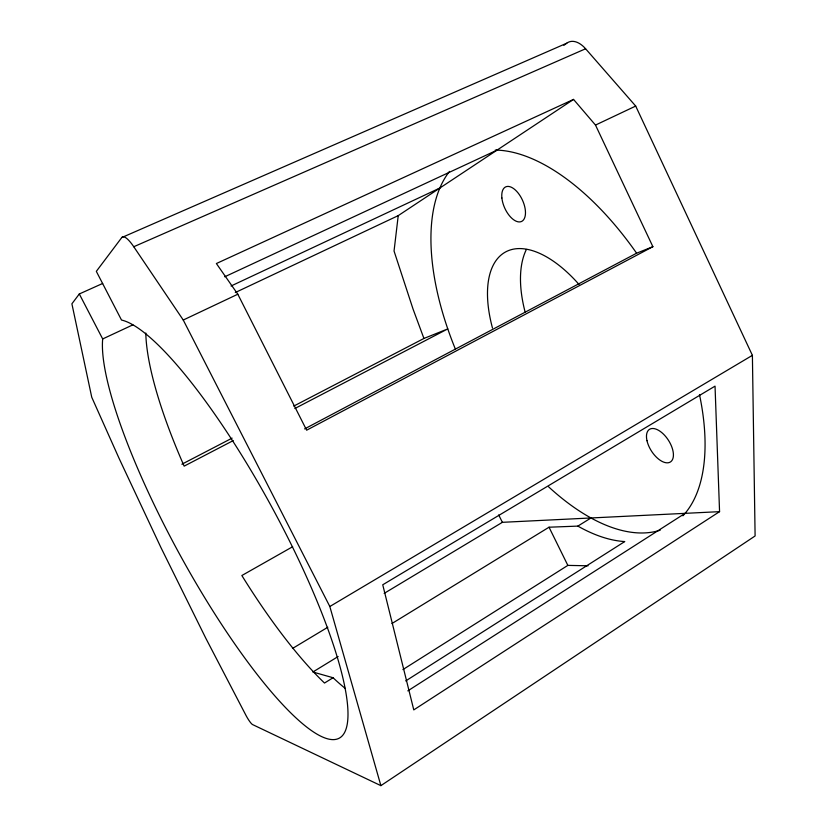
<?xml version="1.0" encoding="UTF-8"?>
<svg xmlns="http://www.w3.org/2000/svg" width="827" height="827" viewBox="0 0 827 827"><rect width="100%" height="100%" fill="white"/><g stroke="black" fill="none" stroke-linecap="round" stroke-linejoin="round"><path stroke-width="1.24" d="M573.545 99.416L216.385 263.534L237.814 294.226L306.652 430.195L652.885 246.684L595.492 125.073L573.545 99.416L398.232 215.63L394.045 251.036L413.066 309.122L423.931 338.46L293.761 406.088M79.309 293.967L71.897 303.809L91.745 397.239L119.036 458.282L160.872 547.412L205.902 638.423L246.219 715.851A9.304 1.561 60.1 0 0 252.586 724.586L380.885 785.65L755.103 535.968L752.394 355.341L635.694 106.063L585.599 48.772A26.971 15.682 69.8 0 0 566.764 43.2L121.776 237.545L96.325 271.359L121.507 320.049A237.711 51.77 61.3 0 1 322.995 616.074A237.711 51.77 61.3 0 1 260.567 678.771A237.711 51.77 61.3 0 1 102.682 338.946L79.309 293.967L102.672 283.465M563.859 45.351L566.764 43.2M719.562 511.655L413.779 709.897L382.746 584.782L715.035 386.137L719.562 511.655L502.371 522.323L384.162 593.383M407.804 690.886L685.087 513.35M405.726 680.921L624.747 541.561A211.888 103.075 61.2 0 1 577.866 526.106L549.025 527.212L391.957 623.527M402.904 669.591L567.849 565.389L588.049 565.792M344.942 688.167A233.452 61.177 61.3 0 1 333.064 677.737L324.504 683.04A234.217 59.523 61.3 0 1 241.856 575.52L292.644 546.73M577.866 526.106L590.995 517.971M338.129 656.535L312.864 672.02L333.064 677.737M292.458 648.492L327.812 627.248M380.885 785.65L329.828 606.511L752.394 355.341M304.594 428.913L636.604 253.207L652.885 246.684M233.224 440.595L184.152 466.139A234.217 59.523 61.3 0 1 145.8 333.023M294.846 408.517L447.769 328.908L423.931 338.46M181.868 464.226L232.108 438.124M121.776 237.545A28.139 6.926 64.3 0 1 133.757 246.735L183.253 320.028L237.814 294.226M595.492 125.073L635.694 106.063M235.281 292.541L398.232 215.63M231.053 285.997L439.83 188.049M102.682 338.946L132.878 324.856M224.717 276.787L497.058 150.121M133.757 246.735L585.599 48.772M183.253 320.028L329.828 606.511M498.702 514.942L502.371 522.323M549.025 527.212L567.849 565.389M660.225 530.19A210.751 105.029 61.2 0 1 548.663 486.876M455.326 348.973A210.751 105.029 61.2 0 1 449.506 171.406M495.28 150.069A210.751 105.029 61.2 0 1 636.604 253.207M699.477 394.52A210.751 105.029 61.2 0 1 682.895 515.81M525.186 312.286A106.993 55.864 61.2 0 1 526.396 249.444M492.478 328.03A108.358 53.548 61.2 0 1 506.31 251.573A108.358 53.548 61.2 0 1 579.045 284.478M501.886 197.973A19.021 9.707 65.4 0 0 520.979 221.688A19.021 9.707 65.4 0 0 518.002 192.856A19.021 9.707 65.4 0 0 501.886 197.973M646.983 440.698A19.383 10.058 57.2 0 0 669.643 462.376A19.383 10.058 57.2 0 0 663.233 433.896A19.383 10.058 57.2 0 0 646.983 440.698"/></g></svg>
